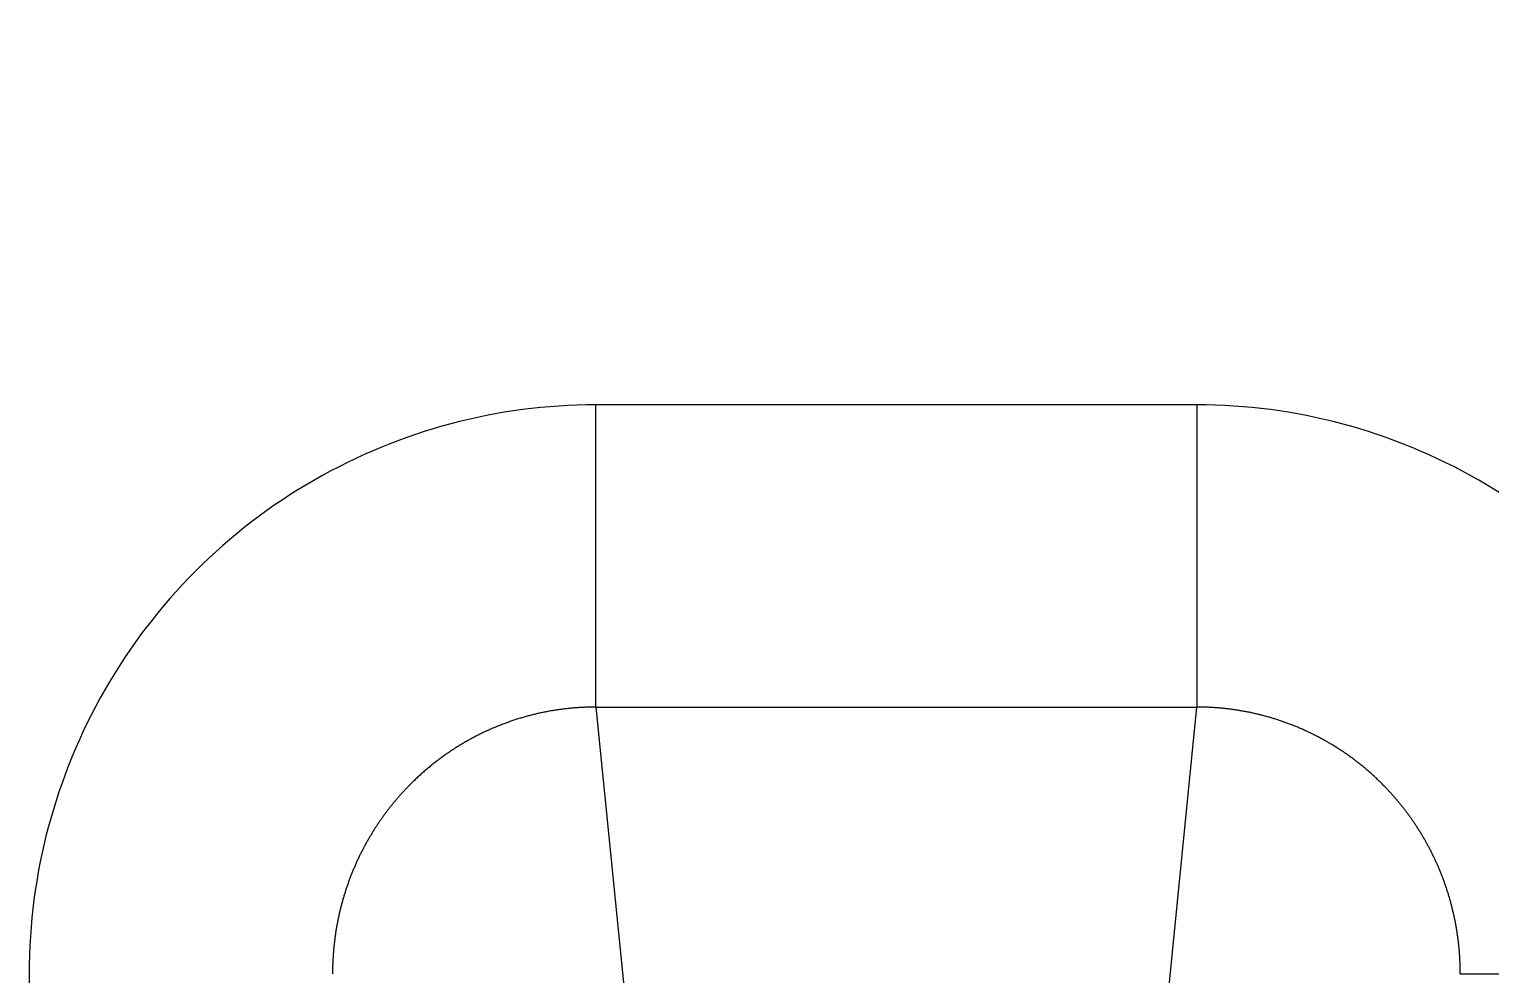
# Model space of a CAD drawing. Header units: millimetres. Extents: x 14183 to 14777, y -4239 to -3399.
# Drawn here: x 14375.25 to 14380.79, y -3990.8 to -3987.22 of the extents above; entities that cross this region are included whole.
import ezdxf

# ---------------------------------------------------------------- set-up
doc = ezdxf.new("R2010")
doc.units = ezdxf.units.MM
doc.header["$LTSCALE"] = 0.1
doc.layers.get('0').update_dxf_attribs({"lineweight": 15})
doc.layers.add('DIM', color=3, linetype='Continuous', lineweight=9)
doc.styles.add('ARIAL', font='arial.ttf')
doc.dimstyles.new('사본 ISO-25', dxfattribs={"dimtxt": 4, "dimasz": 3.5, "dimexe": 0.5, "dimexo": 0.625, "dimgap": 1.5, "dimtad": 1, "dimtih": 1, "dimtoh": 1, "dimdec": 1, "dimlfac": 4, "dimdsep": 46, "dimtxsty": 'ARIAL', "dimcen": 0, "dimclrd": 3, "dimclre": 3, "dimclrt": 3, "dimadec": 1, "dimazin": 0, "dimtfac": 1, "dimtdec": 1, "dimtmove": 0, "dimatfit": 3, "dimfxl": 1.25, "dimtfill": 1, "dimarcsym": 0})

# ---------------------------------------------------------------- blocks, each defined once
blk = doc.blocks.new('*D47')
at = {"layer": 'Defpoints', "color": 0, "transparency": 16777216}
for p in [(14421.268, -3911.1458), (14376.6312, -4145.3429), (14472.5793, -4145.3429)]:
    blk.add_point(p, dxfattribs=at)
at = {"layer": 'DIM', "color": 3, "lineweight": -2, "transparency": 16777216}
for p, q in [((14421.893, -3911.1458), (14473.0793, -3911.1458)), ((14472.5793, -3914.6458), (14472.5793, -4024.7021)), ((14472.5793, -4141.8429), (14472.5793, -4031.7866)), ((14377.2562, -4145.3429), (14473.0793, -4145.3429))]:
    blk.add_line(p, q, dxfattribs=at)
at = {"layer": 'DIM', "color": 3, "transparency": 16777216}
for points in [[(14471.9959, -3914.6458), (14473.1626, -3914.6458), (14472.5793, -3911.1458)], [(14471.9959, -4141.8429), (14473.1626, -4141.8429), (14472.5793, -4145.3429)]]:
    blk.add_solid(points, dxfattribs=at)
at = {"layer": 'DIM', "color": 3, "transparency": 16777216, "insert": (14472.5793, -4028.2444), "char_height": 4, "attachment_point": 5, "style": 'ARIAL', "bg_fill": 3, "box_fill_scale": 1.1, "bg_fill_color": 256, "bg_fill_true_color": 13158600, "bg_fill_transparency": 0}
blk.add_mtext('977.5', dxfattribs=at)

msp = doc.modelspace()

# ---------------------------------------------------------------- linework, layer by layer
at = {"linetype": 'Continuous', "lineweight": 13}
msp.add_line((14375.253, -3990.7995), (14375.253, -3996.2063), dxfattribs=at)
msp.add_open_spline([(14376.4192, -3990.6165), (14376.4192, -3990.6167), (14376.4183, -3990.6219), (14376.4165, -3990.6319), (14376.4142, -3990.6467), (14376.4121, -3990.6616), (14376.4102, -3990.6765), (14376.4085, -3990.6916), (14376.407, -3990.7068), (14376.4058, -3990.722), (14376.4047, -3990.7373), (14376.4039, -3990.7528), (14376.4034, -3990.7683), (14376.403, -3990.7838), (14376.403, -3990.7942), (14376.4029, -3990.7995)], degree=3, knots=[0, 0, 0, 0, 0.004177, 0.08505, 0.166307, 0.247947, 0.329972, 0.41238, 0.495173, 0.57835, 0.661911, 0.745856, 0.830186, 0.914901, 1, 1, 1, 1], dxfattribs=at)

# ---------------------------------------------------------------- dimensions: what is measured, and where the dimension line sits
at = {"layer": 'DIM'}
dim = msp.add_linear_dim(base=(14472.5793, -4145.3429), p1=(14421.268, -3911.1458), p2=(14376.6312, -4145.3429), angle=90, text='977.5', dimstyle='사본 ISO-25', override={"dimtad": 0}, dxfattribs=at)
dim.commit()
dim.dimension.update_dxf_attribs({"geometry": '*D47', "text_midpoint": (14472.5793, -4028.2444)})

# ---------------------------------------------------------------- next in the draw order: linework, layer by layer
at = {"linetype": 'Continuous', "lineweight": 13}
for p, q in [((14379.68, -3988.6429), (14377.4014, -3988.6429)), ((14377.4014, -3989.7885), (14379.68, -3989.7885)), ((14377.4014, -3989.7885), (14377.5441, -3991.2186)), ((14379.5373, -3991.2186), (14379.68, -3989.7885))]:
    msp.add_line(p, q, dxfattribs=at)
for points in [[(14377.4014, -3988.6429), (14377.2128, -3988.6429), (14376.8479, -3988.6907), (14376.3191, -3988.9071), (14375.8661, -3989.2551), (14375.5176, -3989.7104), (14375.3013, -3990.241), (14375.253, -3990.6089), (14375.253, -3990.7995)], [(14381.8284, -3990.7995), (14381.8284, -3990.6091), (14381.7802, -3990.2414), (14381.5639, -3989.7106), (14381.2152, -3989.2549), (14380.7619, -3988.9069), (14380.2329, -3988.6906), (14379.8684, -3988.6429), (14379.68, -3988.6429)]]:
    msp.add_open_spline(points, degree=3, dxfattribs=at)
for points, knots in [([(14377.4014, -3989.7885), (14377.4014, -3989.7829), (14377.4014, -3989.7602), (14377.4014, -3989.6874), (14377.4014, -3989.5744), (14377.4014, -3989.424), (14377.4014, -3989.244), (14377.4014, -3989.0453), (14377.4014, -3988.8405), (14377.4014, -3988.7071), (14377.4014, -3988.6429)], [0, 0, 0, 0, 0.125137, 0.250274, 0.375411, 0.500547, 0.625684, 0.750821, 0.875958, 1, 1, 1, 1]), ([(14379.68, -3988.6429), (14379.68, -3988.7071), (14379.68, -3988.8405), (14379.68, -3989.0453), (14379.68, -3989.244), (14379.68, -3989.424), (14379.68, -3989.5744), (14379.68, -3989.6874), (14379.68, -3989.7602), (14379.68, -3989.7829), (14379.68, -3989.7885)], [0, 0, 0, 0, 0.124042, 0.249179, 0.374316, 0.499453, 0.624589, 0.749726, 0.874863, 1, 1, 1, 1]), ([(14377.4014, -3989.7885), (14377.3988, -3989.7885), (14377.3935, -3989.7885), (14377.3856, -3989.7886), (14377.3777, -3989.7888), (14377.3698, -3989.789), (14377.3619, -3989.7893), (14377.354, -3989.7896), (14377.3461, -3989.79), (14377.3382, -3989.7905), (14377.3303, -3989.791), (14377.3223, -3989.7916), (14377.3144, -3989.7923), (14377.3065, -3989.793), (14377.2986, -3989.7938), (14377.2906, -3989.7946), (14377.2827, -3989.7956), (14377.2748, -3989.7965), (14377.2669, -3989.7976), (14377.259, -3989.7987), (14377.2511, -3989.7999), (14377.2431, -3989.8011), (14377.2352, -3989.8024), (14377.2273, -3989.8038), (14377.2195, -3989.8053), (14377.2116, -3989.8068), (14377.2037, -3989.8083), (14377.1958, -3989.81), (14377.1879, -3989.8117), (14377.1801, -3989.8134), (14377.1722, -3989.8153), (14377.1644, -3989.8172), (14377.1566, -3989.8191), (14377.1487, -3989.8212), (14377.1409, -3989.8233), (14377.1331, -3989.8254), (14377.1253, -3989.8276), (14377.1176, -3989.8299), (14377.1098, -3989.8323), (14377.1021, -3989.8347), (14377.0943, -3989.8372), (14377.0866, -3989.8398), (14377.0789, -3989.8424), (14377.0712, -3989.8451), (14377.0635, -3989.8478), (14377.0559, -3989.8506), (14377.0482, -3989.8535), (14377.0406, -3989.8564), (14377.033, -3989.8594), (14377.0254, -3989.8625), (14377.0179, -3989.8657), (14377.0103, -3989.8689), (14377.0028, -3989.8721), (14376.9953, -3989.8755), (14376.9878, -3989.8789), (14376.9804, -3989.8823), (14376.9729, -3989.8859), (14376.9655, -3989.8895), (14376.9581, -3989.8931), (14376.9508, -3989.8968), (14376.9435, -3989.9006), (14376.9361, -3989.9045), (14376.9289, -3989.9084), (14376.9216, -3989.9124), (14376.9144, -3989.9164), (14376.9072, -3989.9205), (14376.9, -3989.9247), (14376.8929, -3989.9289), (14376.8857, -3989.9332), (14376.8787, -3989.9375), (14376.8716, -3989.942), (14376.8646, -3989.9464), (14376.8576, -3989.951), (14376.8507, -3989.9556), (14376.8437, -3989.9603), (14376.8368, -3989.965), (14376.83, -3989.9698), (14376.8232, -3989.9746), (14376.8164, -3989.9795), (14376.8096, -3989.9845), (14376.8029, -3989.9896), (14376.7963, -3989.9946), (14376.7896, -3989.9998), (14376.783, -3990.005), (14376.7765, -3990.0103), (14376.7699, -3990.0156), (14376.7635, -3990.021), (14376.757, -3990.0265), (14376.7506, -3990.032), (14376.7443, -3990.0376), (14376.738, -3990.0432), (14376.7317, -3990.0489), (14376.7255, -3990.0546), (14376.7193, -3990.0604), (14376.7131, -3990.0663), (14376.707, -3990.0722), (14376.701, -3990.0782), (14376.6942, -3990.0849), (14376.6868, -3990.0926), (14376.6787, -3990.1011), (14376.6706, -3990.1097), (14376.6626, -3990.1185), (14376.6547, -3990.1275), (14376.6468, -3990.1365), (14376.639, -3990.1458), (14376.6312, -3990.1552), (14376.6236, -3990.1647), (14376.6159, -3990.1744), (14376.6084, -3990.1842), (14376.601, -3990.1942), (14376.5936, -3990.2043), (14376.5863, -3990.2146), (14376.5791, -3990.225), (14376.572, -3990.2355), (14376.565, -3990.2462), (14376.5581, -3990.2571), (14376.5514, -3990.2681), (14376.5447, -3990.2793), (14376.5381, -3990.2905), (14376.5316, -3990.302), (14376.5253, -3990.3136), (14376.519, -3990.3253), (14376.5129, -3990.3372), (14376.5069, -3990.3492), (14376.5011, -3990.3613), (14376.4953, -3990.3736), (14376.4897, -3990.386), (14376.4843, -3990.3986), (14376.479, -3990.4113), (14376.4738, -3990.4242), (14376.4688, -3990.4371), (14376.464, -3990.4502), (14376.4593, -3990.4635), (14376.4548, -3990.4768), (14376.4504, -3990.4903), (14376.4462, -3990.504), (14376.4422, -3990.5177), (14376.4383, -3990.5316), (14376.4346, -3990.5456), (14376.4311, -3990.5597), (14376.4278, -3990.5739), (14376.4247, -3990.5882), (14376.4218, -3990.6024), (14376.4201, -3990.6119), (14376.4192, -3990.6165)], [0, 0, 0, 0, 0.005647, 0.011299, 0.016955, 0.022614, 0.028279, 0.033947, 0.03962, 0.045297, 0.050978, 0.056663, 0.062353, 0.068047, 0.073745, 0.079448, 0.085155, 0.090867, 0.096582, 0.102303, 0.108027, 0.113756, 0.11949, 0.125228, 0.13097, 0.136717, 0.142468, 0.148224, 0.153985, 0.159749, 0.165519, 0.171293, 0.177071, 0.182854, 0.188642, 0.194434, 0.200231, 0.206032, 0.211839, 0.217649, 0.223465, 0.229285, 0.235109, 0.240939, 0.246773, 0.252612, 0.258456, 0.264304, 0.270157, 0.276015, 0.281877, 0.287745, 0.293617, 0.299494, 0.305376, 0.311263, 0.317154, 0.32305, 0.328952, 0.334858, 0.340769, 0.346685, 0.352606, 0.358532, 0.364462, 0.370398, 0.376339, 0.382284, 0.388235, 0.39419, 0.400151, 0.406117, 0.412087, 0.418063, 0.424044, 0.43003, 0.436021, 0.442017, 0.448018, 0.454024, 0.460035, 0.466052, 0.472074, 0.4781, 0.484132, 0.490169, 0.496212, 0.502259, 0.508312, 0.51437, 0.520433, 0.526502, 0.532575, 0.538654, 0.544738, 0.550828, 0.556923, 0.563023, 0.571402, 0.579832, 0.588312, 0.596841, 0.605421, 0.614051, 0.622731, 0.631461, 0.640242, 0.649072, 0.657953, 0.666884, 0.675865, 0.684897, 0.693979, 0.703111, 0.712294, 0.721526, 0.73081, 0.740143, 0.749527, 0.758962, 0.768446, 0.777982, 0.787568, 0.797204, 0.806891, 0.816628, 0.826416, 0.836254, 0.846143, 0.856082, 0.866072, 0.876113, 0.886204, 0.896346, 0.906539, 0.916782, 0.927076, 0.93742, 0.947816, 0.958262, 0.968758, 0.979306, 0.989904, 1, 1, 1, 1]), ([(14380.6785, -3990.7995), (14380.6785, -3990.7969), (14380.6785, -3990.7918), (14380.6784, -3990.7842), (14380.6783, -3990.7766), (14380.6781, -3990.769), (14380.6778, -3990.7615), (14380.6775, -3990.7539), (14380.6772, -3990.7464), (14380.6768, -3990.7389), (14380.6763, -3990.7314), (14380.6758, -3990.724), (14380.6752, -3990.7165), (14380.6746, -3990.7091), (14380.6739, -3990.7017), (14380.6732, -3990.6943), (14380.6724, -3990.687), (14380.6716, -3990.6796), (14380.6707, -3990.6723), (14380.6698, -3990.665), (14380.6688, -3990.6578), (14380.6677, -3990.6505), (14380.6667, -3990.6433), (14380.6655, -3990.6361), (14380.6644, -3990.6289), (14380.6631, -3990.6218), (14380.6619, -3990.6147), (14380.6605, -3990.6076), (14380.6592, -3990.6005), (14380.6578, -3990.5934), (14380.6563, -3990.5864), (14380.6548, -3990.5794), (14380.6532, -3990.5725), (14380.6516, -3990.5655), (14380.65, -3990.5586), (14380.6483, -3990.5517), (14380.6466, -3990.5449), (14380.6448, -3990.538), (14380.643, -3990.5312), (14380.6411, -3990.5245), (14380.6392, -3990.5177), (14380.6373, -3990.511), (14380.6353, -3990.5043), (14380.6333, -3990.4977), (14380.6312, -3990.4911), (14380.6291, -3990.4845), (14380.627, -3990.4779), (14380.6248, -3990.4714), (14380.6226, -3990.4648), (14380.6203, -3990.4584), (14380.618, -3990.4519), (14380.6157, -3990.4455), (14380.6133, -3990.4391), (14380.6109, -3990.4328), (14380.6085, -3990.4265), (14380.606, -3990.4202), (14380.6035, -3990.4139), (14380.6009, -3990.4077), (14380.5983, -3990.4015), (14380.5957, -3990.3953), (14380.593, -3990.3892), (14380.5903, -3990.3831), (14380.5876, -3990.3771), (14380.5849, -3990.371), (14380.5821, -3990.365), (14380.5793, -3990.3591), (14380.5764, -3990.3531), (14380.5735, -3990.3472), (14380.5706, -3990.3414), (14380.5677, -3990.3356), (14380.5647, -3990.3298), (14380.5617, -3990.324), (14380.5587, -3990.3183), (14380.5556, -3990.3126), (14380.5525, -3990.3069), (14380.5494, -3990.3013), (14380.5463, -3990.2957), (14380.5431, -3990.2901), (14380.5399, -3990.2846), (14380.5367, -3990.2791), (14380.5334, -3990.2737), (14380.5301, -3990.2682), (14380.5268, -3990.2629), (14380.5235, -3990.2575), (14380.5201, -3990.2522), (14380.5168, -3990.2469), (14380.5134, -3990.2417), (14380.51, -3990.2365), (14380.5065, -3990.2313), (14380.503, -3990.2261), (14380.4995, -3990.221), (14380.496, -3990.216), (14380.4925, -3990.2109), (14380.4889, -3990.2059), (14380.4854, -3990.2009), (14380.4818, -3990.196), (14380.4782, -3990.1911), (14380.4745, -3990.1862), (14380.4709, -3990.1814), (14380.4672, -3990.1766), (14380.4635, -3990.1719), (14380.4598, -3990.1671), (14380.4561, -3990.1625), (14380.4523, -3990.1578), (14380.4485, -3990.1532), (14380.4448, -3990.1486), (14380.441, -3990.144), (14380.4372, -3990.1395), (14380.4333, -3990.1351), (14380.4295, -3990.1306), (14380.4256, -3990.1262), (14380.4217, -3990.1218), (14380.4179, -3990.1175), (14380.4139, -3990.1132), (14380.41, -3990.1089), (14380.4061, -3990.1047), (14380.4022, -3990.1005), (14380.3982, -3990.0963), (14380.3942, -3990.0922), (14380.3902, -3990.0881), (14380.384, -3990.0817), (14380.3754, -3990.0731), (14380.3643, -3990.0624), (14380.3531, -3990.0519), (14380.3417, -3990.0416), (14380.3302, -3990.0314), (14380.3186, -3990.0215), (14380.3068, -3990.0118), (14380.2949, -3990.0022), (14380.2829, -3989.9929), (14380.2707, -3989.9837), (14380.2585, -3989.9747), (14380.2461, -3989.966), (14380.2336, -3989.9574), (14380.221, -3989.9491), (14380.2083, -3989.941), (14380.1955, -3989.933), (14380.1825, -3989.9253), (14380.1695, -3989.9178), (14380.1564, -3989.9105), (14380.1433, -3989.9034), (14380.13, -3989.8965), (14380.1166, -3989.8898), (14380.1032, -3989.8833), (14380.0897, -3989.8771), (14380.0761, -3989.871), (14380.0624, -3989.8652), (14380.0487, -3989.8596), (14380.035, -3989.8541), (14380.0211, -3989.849), (14380.0072, -3989.844), (14379.9933, -3989.8392), (14379.9793, -3989.8347), (14379.9653, -3989.8303), (14379.9512, -3989.8262), (14379.9371, -3989.8223), (14379.9229, -3989.8186), (14379.9087, -3989.8151), (14379.8945, -3989.8119), (14379.8803, -3989.8088), (14379.866, -3989.806), (14379.8517, -3989.8034), (14379.8374, -3989.801), (14379.8231, -3989.7988), (14379.8088, -3989.7968), (14379.7945, -3989.795), (14379.7801, -3989.7935), (14379.7658, -3989.7921), (14379.7515, -3989.791), (14379.7372, -3989.7901), (14379.7229, -3989.7894), (14379.7086, -3989.7889), (14379.6943, -3989.7886), (14379.6847, -3989.7885), (14379.68, -3989.7885)], [0, 0, 0, 0, 0.004848, 0.009685, 0.014511, 0.019327, 0.024133, 0.028928, 0.033712, 0.038486, 0.043249, 0.048001, 0.052743, 0.057475, 0.062195, 0.066906, 0.071605, 0.076294, 0.080973, 0.085641, 0.090298, 0.094945, 0.099581, 0.104207, 0.108822, 0.113427, 0.118021, 0.122604, 0.127177, 0.13174, 0.136292, 0.140833, 0.145364, 0.149884, 0.154393, 0.158892, 0.163381, 0.167859, 0.172326, 0.176783, 0.18123, 0.185666, 0.190091, 0.194506, 0.19891, 0.203303, 0.207687, 0.212059, 0.216421, 0.220773, 0.225114, 0.229444, 0.233764, 0.238074, 0.242373, 0.246661, 0.250939, 0.255207, 0.259463, 0.26371, 0.267946, 0.272171, 0.276386, 0.28059, 0.284784, 0.288967, 0.29314, 0.297302, 0.301454, 0.305596, 0.309726, 0.313847, 0.317956, 0.322056, 0.326145, 0.330223, 0.334291, 0.338348, 0.342395, 0.346432, 0.350458, 0.354473, 0.358478, 0.362472, 0.366457, 0.37043, 0.374393, 0.378346, 0.382288, 0.38622, 0.390141, 0.394052, 0.397952, 0.401842, 0.405721, 0.40959, 0.413449, 0.417297, 0.421135, 0.424962, 0.428778, 0.432585, 0.436381, 0.440166, 0.443941, 0.447706, 0.45146, 0.455203, 0.458937, 0.46266, 0.466372, 0.470074, 0.473766, 0.477447, 0.481118, 0.484778, 0.488428, 0.492067, 0.495697, 0.499315, 0.502924, 0.51269, 0.522439, 0.532174, 0.541892, 0.551594, 0.561281, 0.570953, 0.580608, 0.590249, 0.599874, 0.609483, 0.619077, 0.628656, 0.63822, 0.647768, 0.657301, 0.66682, 0.676323, 0.685812, 0.695285, 0.704744, 0.714188, 0.723618, 0.733033, 0.742433, 0.751819, 0.76119, 0.770547, 0.77989, 0.789219, 0.798533, 0.807833, 0.81712, 0.826392, 0.83565, 0.844895, 0.854126, 0.863343, 0.872546, 0.881736, 0.890913, 0.900075, 0.909225, 0.918361, 0.927484, 0.936594, 0.945691, 0.954775, 0.963845, 0.972903, 0.981948, 0.99098, 1, 1, 1, 1]), ([(14380.6785, -3990.7995), (14380.6791, -3990.7995), (14380.6922, -3990.7995), (14380.7547, -3990.7995), (14380.8627, -3990.7995), (14381.0138, -3990.7995), (14381.1995, -3990.7995), (14381.4073, -3990.7995), (14381.622, -3990.7995), (14381.7615, -3990.7995), (14381.8284, -3990.7995)], [0, 0, 0, 0, 0.125137, 0.250274, 0.375411, 0.500547, 0.625684, 0.750821, 0.875958, 1, 1, 1, 1])]:
    msp.add_open_spline(points, degree=3, knots=knots, dxfattribs=at)

doc.saveas('drawing.dxf')
